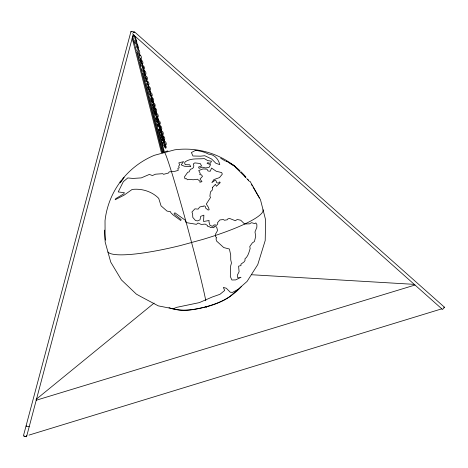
<?xml version="1.0" encoding="UTF-8"?>
<svg xmlns="http://www.w3.org/2000/svg" width="468" height="468" viewBox="0 0 468 468"><rect width="100%" height="100%" fill="white"/><g stroke="black" fill="none" stroke-linecap="round" stroke-linejoin="round"><path stroke-width="0.7" d="M140.546 61.981L140.622 61.238M157.763 118.386L157.459 118.024M141.792 63.285L141.57 63.654M148.572 88.376C149.333 87.194 148.368 84.696 147.379 83.807M149.146 89.92L149.222 89.177L148.567 89.189M149.351 89.663C149.508 89.944 151.837 94.776 149.789 94.214M157.81 121.932L156.236 116.573L156.54 116.854M159.307 127.12C159.266 127.021 157.365 121.633 159.319 123.839C159.296 124.903 161.097 127.161 159.664 127.676C158.664 126.015 159.085 129.32 160.214 129.39M162.624 137.118C161.513 138.335 164.128 138.066 163.034 136.674C163.537 135.656 161.191 131.841 161.372 134.603M162.759 139.025L162.858 139.762M147.859 84.269L147.631 84.679M151.761 101.234C152.316 97.935 155.002 106.382 152.679 104.387M150.251 96.016C150.62 93.109 153.416 99.602 151.468 99.608M152.041 101.24L152.609 100.801M154.885 112.133C154.814 107.371 158.143 117.848 155.54 114.373M133.204 40.16L133.438 41.95M139.844 52.995L139.417 50.719L138.633 49.725M150.193 95.449L150.216 95.841M150.409 93.226L150.088 91.746M151.106 95.554L150.883 95.963M150.637 94.086L150.62 93.694M157.64 121.967C157.377 125.956 161.249 123.634 158.471 121.464M160.863 128.87L160.384 126.957L159.787 126.629M162.355 134.041L161.875 132.134M163.841 139.207L163.361 137.299M133.795 32.029L132.538 31.303L130.935 31.567L23.4 435.93L24.944 436.521L26.547 436.726L133.175 34.527L442.506 309.471L444.571 307.324L134.614 31.953L133.567 32.286L132.649 33.38M136.404 52.047L136.568 52.609M148.034 87.697L148.221 88.335M153.206 105.885C154.522 104.738 156.101 109.939 154.475 110.033M138.165 48.105L137.89 45.425M162.747 139.049C164.081 137.662 165.771 143.746 163.847 142.962M147.865 87.68L147.818 88.271M156.739 121.744L157.47 120.744M159.723 132.105L160.84 130.935M162.589 137.001L162.133 137.908L163.016 139.71M134.527 32.561L134.614 31.953M152.861 104.089L152.703 104.224M154.364 109.296C154.417 110.337 152.837 105.844 153.662 106.464M165.391 147.555L165.274 147.87L164.473 144.694M140.628 59.29C142.102 58.231 141.313 55.452 139.762 54.855M143.319 68.907L143.103 66.871M154.229 109.237L154.077 109.962M168.977 307.663C180.455 312.092 193.056 310.155 204.651 307.224C218.79 304.036 231.806 297.18 241.599 286.357M443.781 307.634L444.559 307.125M36.018 399.473L154.118 303.071M140.991 62.917L141.751 63.034L142.711 66.193M145.659 77.84L145.677 76.454M156.996 118.03L157.441 120.996M157.476 118.831L157.693 118.445L157.851 119.088M157.453 119.615C157.195 120.791 156.675 117.977 157.014 118.837M157.932 120.416C158.757 119.34 156.721 114.28 156.259 116.836M164.005 142.325C163.706 143.296 162.507 138.645 163.098 139.587M140.394 61.249L140.698 61.062M142.149 64.566C143.822 63.396 142.605 59.658 140.435 60.15M145.179 75.091C146.736 73.985 145.8 70.744 143.898 70.633M146.695 80.344C148.163 79.291 147.385 76.524 145.835 75.939M147.724 84.778L148.017 83.93L147.122 82.105M148.21 85.585C149.76 84.48 148.824 81.251 146.923 81.139M149.233 90.02L149.526 89.172L148.637 87.341M149.713 90.821C151.38 89.663 150.175 85.948 148.017 86.445M149.719 93.582L150.023 93.401M150.977 96.063L151.269 95.22L150.544 93.46M151.456 96.87C153.007 95.764 152.077 92.541 150.181 92.436M152.96 102.088C154.627 100.93 153.422 97.221 151.269 97.724M153.984 106.499C154.715 105.815 154.194 104.001 153.211 103.814M155.967 112.501C157.505 111.407 156.581 108.19 154.692 108.09M155.06 113.788L155.774 113.355M157.459 117.696C159.003 116.608 158.079 113.391 156.189 113.291M159.541 124.909C161.197 123.763 159.998 120.071 157.856 120.574M158.634 126.196L159.348 125.763M162.525 135.258C164.063 134.176 163.145 130.97 161.261 130.876M164.011 140.423C165.549 139.335 164.631 136.135 162.747 136.042M163.437 141.435C161.782 142.576 162.981 146.256 165.11 145.747M165.017 144.782L165.315 143.951L164.432 142.149M165.496 145.577C167.029 144.495 166.117 141.295 164.239 141.201M121.235 180.864L120.153 181.566L120.171 182.871L123.178 178.987L123.125 178.039L124.201 177.39M225.09 299.555L229.343 297.034L247.086 281.403L257.757 264.613L265.204 240.534L265.602 219.814L260.448 199.62L250.064 181.362M235.404 167.251L245.829 177.571L244.945 176.822M238.464 289.183L232.491 292.389L230.256 292.207L226.319 288.241L223.347 287.428L224.698 290.447L219.948 294.313L212.296 296.993L199.321 302.626L176.857 307.306L173.365 308.664L171.469 308.593M29.191 426.752L26.495 426.196M224.482 299.918C217.521 303.293 210.161 305.791 202.644 307.622M156.066 114.373L155.762 114.917L154.686 111.244M160.647 130.256C162.718 129.542 161.782 125.781 159.769 125.699M162.332 136.106L161.372 136.878L161.232 138.107M164.075 142.161L163.619 143.068L164.502 144.864M140.997 62.098L141.336 61.583L140.382 58.137M153.89 108.319L154.276 108.149M156.031 114.251L155.575 115.163L156.464 116.977M141.494 63.823L141.956 62.899L141.061 61.056M141.57 65.596C143.998 64.297 145.7 69.194 143.278 70.001M29.01 435.094L441.78 308.833A1.919 0.614 -10.8 0 1 441.657 308.693M36.223 400.234L415.011 285.035M165.303 151.55L167.907 150.907M201.989 307.757C193.834 309.447 185.351 311.208 177.044 309.594M162.139 135.427L160.91 135.293L160.313 134.714M163.624 140.593L162.402 140.458L161.442 139.019M155.16 112.735L155.575 112.671M157.072 117.866L156.242 117.883M161.279 131.806L160.606 132.502L161.524 134.544M161.255 131.935C160.588 133.614 159.594 128.413 160.237 129.262M152.135 101.38L152.814 100.678L151.884 98.619M152.773 102.942C155.464 102.276 156.359 108.009 153.241 107.482M143.015 69.094L142.658 69.1M251.374 274.728L414.584 284.38M26.53 425.956L26.097 426.02M158.74 125.143L157.927 124.944M160.231 130.32L159.079 129.876M154.709 109.026L155.312 109.354L155.815 111.097M155.142 111.799L154.446 111.249M161.729 134.433L161.325 134.211L162.168 137.329M154.686 109.155L155.095 109.383L154.926 108.921M155.165 111.671L154.762 111.442M149.128 89.862L149.971 91.348M149.941 92.687L150.345 92.916M176.348 309.453L158.266 305.861L140.985 296.7L136.363 294.12L121.411 279.917L110.729 262.098L105.119 241.886L105.025 220.703A80.157 79.11 -28 0 1 121.077 180.835M24.213 435.965L24.599 436.041M25.5 436.463L26.547 436.726M220.656 158.196L225.459 161.144M153.293 106.511L154.089 105.903L154.2 106.412M159.88 126.769L160.167 126.986L159.992 126.506M158.389 121.586L158.67 121.803L157.71 118.346M153.305 103.96L153.592 104.171L153.428 103.715M148.555 87.469L148.865 87.762L148.678 87.241M144.477 73.318L144.688 73.441M231.087 164.11L233.392 165.374M226.851 161.407L226.401 161.144L231.531 164.116M229.49 162.94L235.047 166.351L234.199 165.672M233.327 165.163L235.591 167.14L233.175 165.069M230.595 163.584L230.952 163.794M165.947 147.473C166.28 149.813 163.818 146.104 164.414 145.168M157.915 119.609L157.921 119.305M157.47 120.422L156.47 117.638M151.913 98.789L152.159 99.152M151.93 101.193L151.685 100.831M147.157 82.274L147.379 82.503L146.279 78.788M131.233 32.064L130.935 31.567M246.712 178.454L249.444 181.473M152.679 105.124L152.942 106.043M163.975 151.907L165.087 153.258A80.625 2.744 74.8 0 1 188.662 231.508L194.495 253.451A80.625 2.744 74.8 0 1 205.803 300.737M156.698 114.414L157.312 116.298M157.324 124.365L157.587 124.693M150.14 95.969L149.731 94.747M145.922 77.027L146.542 78.928M154.381 109.957L154.042 109.179M137.452 44.688L137.721 45.027M251.532 184.673L252.281 185.773M253.036 186.995L259.383 197.999M144.524 71.914L145.027 73.675M158.319 123.792L158.74 124.084L159.219 123.786M143.36 68.521L144.068 70.867M147.929 87.908L147.941 87.721M157.757 122.002L158.517 122.441L158.576 121.563M150.322 92.88L150.006 91.886M165.941 147.133C166.854 149.023 164.531 141.26 164.344 144.91M160.6 131.929C162.636 135.299 161.173 126.454 159.775 128.946M145.103 74.459L145.472 75.652M150.339 93.021L150.047 92.026M157.833 119.03L157.546 118.047M158.418 121.054L157.938 119.404M159.91 126.231L159.342 124.272M161.308 131.087L161.401 131.403M162.887 136.562L162.601 135.585M164.373 141.716L164.087 140.739M165.853 146.864L165.379 145.226M153.861 108.588L153.954 108.909M155.452 114.104L154.972 112.449M162.004 136.82L161.442 134.866M163.49 141.974L162.928 140.02M136.363 40.119L136.773 41.547M140.546 59.044L140.932 60.401M142.061 64.315L142.453 65.666M143.577 69.574L143.775 70.253M145.092 74.827L145.285 75.5M146.8 80.748L146.993 81.42M148.11 85.311L148.502 86.656M149.813 91.213L149.62 90.54L149.854 91.354M151.357 96.578L151.749 97.917M152.861 101.79L153.247 103.13M154.364 106.991L154.557 107.663M156.055 112.858L156.248 113.525M152.094 102.065L152.328 102.948M153.475 107.248L153.668 107.921M158.547 124.839L158.933 126.173M160.038 130.01L160.425 131.344M159.863 133.362L159.676 132.526M137.978 49.725L138.142 50.333M139.505 55.025L139.669 55.628M150.977 98.186L151.141 98.771M149.532 90.219L149.362 89.546M153.387 106.932L153.258 106.441M132.678 36.264L133.573 39.798M134.117 41.921L135.012 45.454M135.375 46.87L136.451 51.111M136.989 53.235L162.337 152.925M132.175 38.007L161.442 152.708M134.129 35.082L137.703 49.228M138.06 50.643L138.955 54.183M139.493 56.3L139.85 57.716M142.173 66.912L142.529 68.328M143.068 70.452L145.922 81.765M146.285 83.181L147.356 87.422M147.712 88.838L149.14 94.495M149.678 96.619L163.794 152.498M133.088 34.708L133.626 36.837M134.527 40.377L135.422 43.916M135.96 46.045L136.323 47.461M137.218 51L139.733 60.916M140.09 62.332L141.166 66.585M141.71 68.708L142.424 71.54M142.787 72.955L162.899 152.287M135.258 36.369L138.651 49.83M139.54 53.375L140.078 55.499M140.967 59.044L141.324 60.46M142.219 64.005L145.074 75.336M145.612 77.466L145.969 78.881M148.286 88.095L148.643 89.511M151.141 99.427L151.497 100.848M152.392 104.387L152.749 105.803M153.106 107.225L153.463 108.64M153.82 110.056L154.89 114.309M155.785 117.848L156.675 121.393M157.388 124.231L157.927 126.354M158.64 129.186L159.354 132.023M159.711 133.438L164.35 151.86M143.413 68.977L143.313 68.556M26.647 435.474A1.954 0.649 -21.3 0 1 26.805 435.772M206.64 306.522A80.625 2.744 74.8 0 1 205.955 306.762M263.034 209.728A80.49 13.478 -14.9 0 1 202.679 239.464L180.478 245.53A80.49 13.478 -14.9 0 1 107.927 252.006M105.282 240.131A80.157 79.11 -28 0 1 104.545 230.098M121.516 180.268A80.157 79.11 -28 0 1 154.323 155.323L174.716 149.83A80.157 79.11 -28 0 1 239.996 170.814M241.032 171.814A80.157 79.11 -28 0 1 245.922 177.085M247.724 179.297A80.157 79.11 -28 0 1 248.584 180.42M212.349 187.598L212.343 190.014L210.454 191.962L209.88 196.197L210.553 197.438L206.3 204.071L208.529 207.505L209.173 209.752L208.096 210.056L205.522 207.962L205.358 206.423L203.96 205.762L203.042 206.675L202.194 206.195L199.567 207.143L198.151 209.108L194.922 208.833L191.927 212.027L192.635 213.858L192.781 217.38L195.472 220.516L197.402 220.902L199.982 219.896L200.731 216.339L203.872 215.151L203.574 221.51L209.108 220.486L208.939 221.82L209.939 225.202L212.361 226.383L213.601 225.184L215.034 224.798L216.579 225.389L217.784 223.885L217.491 222.762L219.855 219.948L223.4 219.51L224.47 220.264L227.313 219.761L227.583 219.059L229.384 218.363L235.299 220.72L237.235 219.492L240.739 220.223L244.518 223.95L249.502 223.856L251.538 222.686L254.826 223.64L255.838 222.879L256.885 224.587L256.856 227.185L254.99 231.993L255.727 236.211L254.428 241.535L252.392 242.839L249.76 246.554L250.169 248.438C249.04 252.117 248.116 256.487 244.916 258.921L245.103 260.237L244.132 261.864L240.973 264.133L240.985 265.584L238.604 266.14L239.089 271.797L237.311 275.225L237.604 277.483L238.3 277.805L241.043 277.237L235.615 279.917L231.871 279.987L230.314 276.506L230.566 266.286L231.467 262.987L230.736 259.857L230.695 254.949L229.402 249.023L223.739 247.566L216.573 241.055L215.982 238.815L216.76 237.609L215.415 236.638L215.625 233.901L217.561 230.519L216.731 227.337L215.245 226.015L214.005 226.407L214.198 227.15L213.747 227.781L212.396 227.302L210.565 227.524L209.161 226.617L207.868 226.688L207.552 225.512L205.212 224.108L201.258 224.453L198.069 223.008L196.39 224.33L186.077 222.581L185.603 220.475L174.909 212.782L174.037 213.841L181.21 219.662L180.724 220.516L172.803 214.689L170.726 212.542L170.481 211.671L167.035 211.097L161.056 205.861L158.722 198.368C151.942 191.4 141.652 188.323 132.146 189.441L124.008 195.209L115.134 199.754L115.695 198.66L123.774 193.851L124.365 192.699L118.217 191.939L123.336 181.648L127.77 177.945L132.959 178.431L141.266 177.893L149.368 174.429L152.404 175.541L155.557 174.19L162.77 173.675L163.543 174.324L168.48 173.031L169.205 171.867L174.915 171.294L178.232 170.399L177.881 168.281L179.221 167.807L178.671 166.163L179.659 164.742L178.805 162.893L183.555 161.636L181.18 164.835L184.269 166.222L190.739 166.655L189.686 164.777L185.211 164.672L184.573 162.946L185.246 161.77C191.008 157.88 197.829 159.26 204.3 158.605L207.786 160.623L211.518 161.179L210.325 163.367L207.693 162.671L207.102 163.367L210.606 164.666L208.991 167.427L205.563 167.936L202.053 167.134L199.105 168.392L198.531 167.082L201.591 165.935L200.199 163.496L194.799 162.899L193.255 164.005L193.84 165.619L193.512 167.462L192.266 168.691L190.365 169.258L189.16 171.885L187.738 172.259L184.486 176.84L185.006 178.834L186.299 178.583L187.469 179.77L189.704 179.384L193.155 179.77L197.484 179.226L200.07 181.28L199.871 182.274L201.977 181.631L200.017 179.022L202.474 176.395L201.591 174.95L199.725 174.593L200.245 173.429L198.719 170.539L202.942 168.925L206.973 169.182L208.032 171.001L210.255 171.27L211.542 168.071L216.251 171.265L221.686 172.575L222.323 174.125L219.504 177.606L213.905 179.566L211.869 182.643L215.227 180.098L216.07 180.876L216.807 182.83L218.579 183.058L219.703 181.888L220.229 182.637L216.438 186.258L215.42 184.345L212.349 187.598M195.729 150.281L191.412 152.527L192.915 155.99L200.526 156.177L204.756 155.721L211.559 158.974L215.923 163.297L219.796 164.619C218.439 159.114 214.49 154.428 208.517 154.136C204.791 151.913 200.011 151.111 195.729 150.281"/></g></svg>
